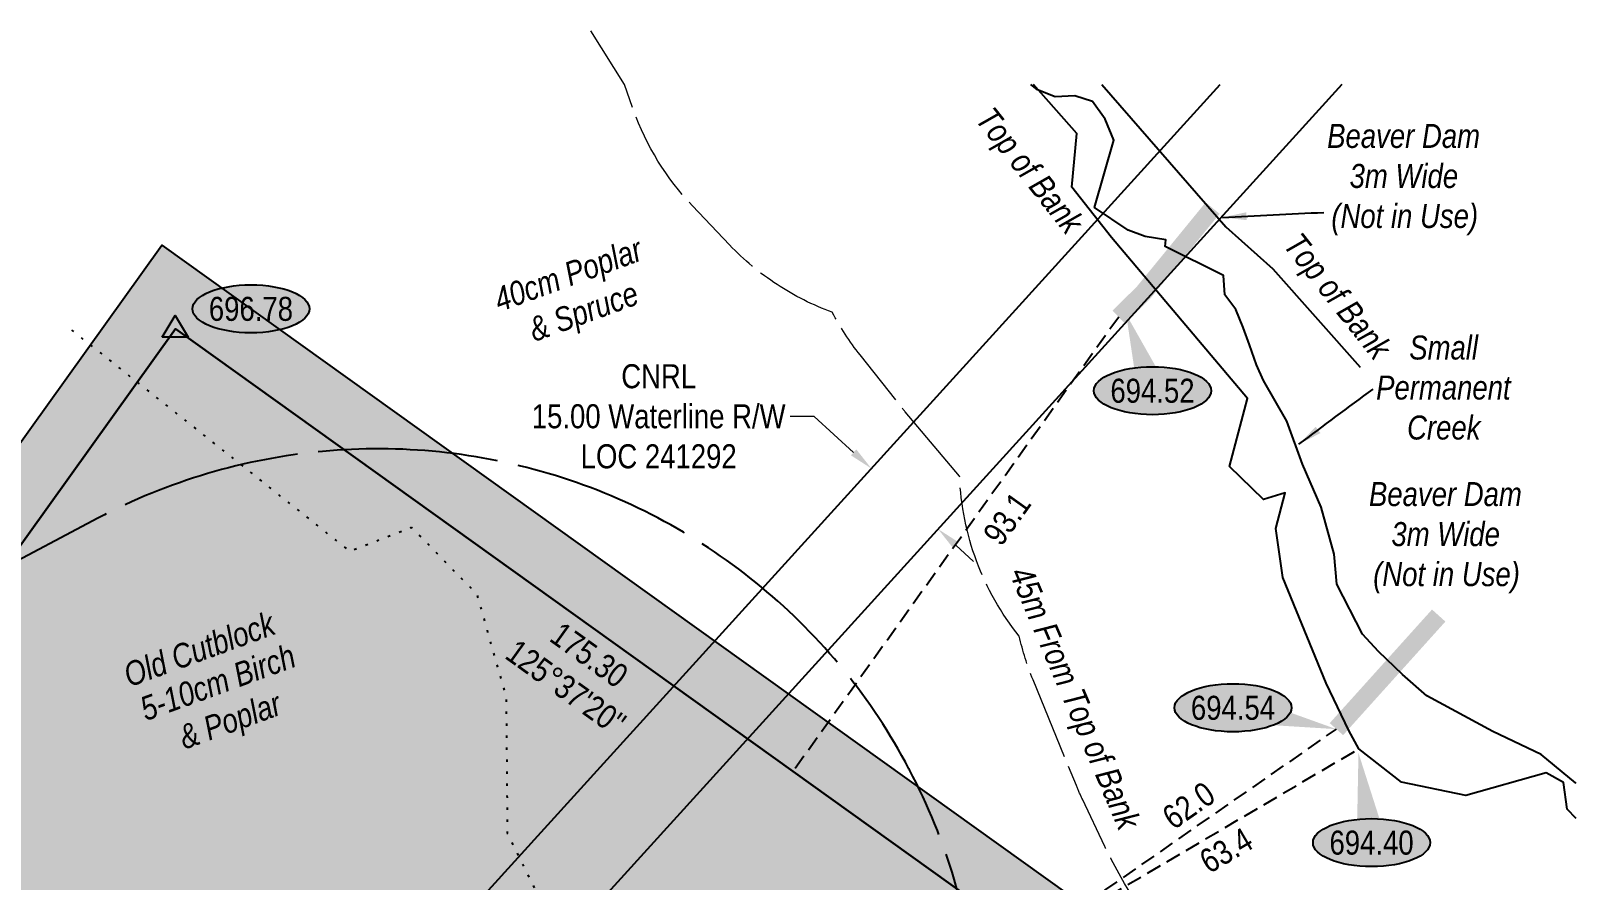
# Model space of a CAD drawing. Extents: x 394100 to 398046, y 6069353 to 6072243.
# Drawn here: x 395513 to 396156, y 6071712 to 6072066 of the extents above; entities that cross this region are included whole.
import ezdxf
from ezdxf.enums import TextEntityAlignment as Align

# ---------------------------------------------------------------- set-up
doc = ezdxf.new("R2010")
doc.units = 0
doc.header["$LTSCALE"] = 5
doc.header["$PDSIZE"] = 0.5
for name, pattern in [('foc-BUFFER', [16.75, 15, -1.75]), ('foc-TIELINE', [1.875, 1.25, -0.625]), ('foc-TOPO', [1, 0.2, -0.8]), ('foc-WHEELTRACKS', [2, 0.4, -1.6])]:
    doc.linetypes.add(name, pattern=pattern)
doc.layers.get('Defpoints').update_dxf_attribs({"color": 9})
for name, color, linetype in [('AUX-BUFFER', 7, 'foc-BUFFER'), ('C-RW', 13, 'Continuous'), ('L-BD', 7, 'Continuous'), ('L-MON', 1, 'Continuous'), ('P-ELEVATION', 7, 'Continuous'), ('P-PROPOSED', 10, 'Continuous'), ('P-PROPOSED-H', 21, 'Continuous'), ('P-TEMP-BLUE', 146, 'Continuous'), ('T-BUSH-T', 110, 'Continuous'), ('T-SLOPE', 48, 'Continuous'), ('T-TIE', 201, 'foc-TIELINE'), ('T-VEGETATION CHANGE', 104, 'foc-TOPO'), ('T-WATER', 160, 'Continuous'), ('T-WATER-P3', 160, 'foc-WHEELTRACKS'), ('T-WATER-T', 170, 'Continuous')]:
    doc.layers.add(name, color=color, linetype=linetype)
doc.layers.add('C-RW-T', color=13, linetype='Continuous', lineweight=9)
doc.layers.add('T-TEXT', color=48, linetype='Continuous', lineweight=18)
doc.layers.add('P-TEMP-BLUE-H', color=7, linetype='Continuous', true_color=0x99e6ff)
doc.styles.add('80', font='ARIALN.TTF', dxfattribs={"height": 10})
doc.styles.add('80CG', font='ARIALN.TTF', dxfattribs={"height": 10})
doc.styles.add('80L', font='ARIALN.TTF', dxfattribs={"height": 10})
doc.styles.add('foc-LtypeFont', font='ARIALN.TTF', dxfattribs={"height": 7.35})
doc.linetypes.add('foc-TOPO-flowdirection-NOLINE', pattern='A,0,[">",foc-LtypeFont,S=0.3,R=0,X=0,Y=-0.945],-20,[">",foc-LtypeFont,S=0.3,R=0,X=0,Y=-0.945],0', length=20)
doc.dimstyles.new('Compass 5 000', dxfattribs={"dimscale": 5, "dimtxt": 9, "dimasz": 2, "dimexe": 0.2, "dimexo": 0.0625, "dimgap": 0.5, "dimtad": 0, "dimtih": 1, "dimtoh": 1, "dimzin": 0, "dimdsep": 46, "dimtxsty": '80CG', "dimcen": 0.1, "dimse1": 1, "dimse2": 1, "dimclrd": 256, "dimclrt": 256, "dimaunit": 1, "dimadec": 4, "dimazin": 0, "dimtfac": 0.06, "dimtofl": 0, "dimtmove": 0, "dimatfit": 1, "dimfxl": 0.2, "dimtolj": 1, "dimtzin": 0, "dimlwd": -1, "dimarcsym": 0})

# ---------------------------------------------------------------- blocks, each defined once
blk = doc.blocks.new('TRIA')
blk.add_hatch(color=255).paths.add_polyline_path([(-0.04, 1.52), (-1.47, -0.87), (1.39, -0.87)])
blk = doc.blocks.new('TRIAA')
blk.add_blockref('TRIA', (0, 0))
blk = doc.blocks.new('TRIB')
at = {"color": 1}
blk.add_lwpolyline([(-1.12, -0.67), (-0.04, 1.13), (1.04, -0.67)], close=True, dxfattribs=at)
blk = doc.blocks.new('TRIBB')
blk.add_blockref('TRIB', (0, 0))
blk = doc.blocks.new('TRICC')
for name in ['TRIAA', 'TRIBB']:
    blk.add_blockref(name, (0, 0))
blk = doc.blocks.new('plspike')
blk.add_blockref('TRICC', (0, 0))
blk = doc.blocks.new('we')
at = {"layer": 'P-ELEVATION'}
h = blk.add_hatch(color=111, dxfattribs=at)
h.dxf.hatch_style = 1
edge = h.paths.add_edge_path()
edge.add_ellipse((0, 0), major_axis=(-24.38, 0), ratio=0.410256, start_angle=0, end_angle=360)
at = {"layer": 'P-ELEVATION', "color": 7, "flags": 128}
blk.add_lwpolyline([(0, 0, 12.5, 0, 0), (-12.42, -6.43, 0, 0, 0)], format="xyseb", dxfattribs=at)
at = {"layer": 'P-ELEVATION', "color": 7}
blk.add_ellipse((0, 0), major_axis=(-24.38, 0), ratio=0.410256, dxfattribs=at)
at = {"layer": 'P-ELEVATION', "style": '80'}
blk.add_attdef('ELEVATION', text='', height=10, dxfattribs=at).set_placement((0, 0), align=Align.MIDDLE_CENTER)
blk = doc.blocks.new('*U513')
at = {"layer": 'P-ELEVATION'}
h = blk.add_hatch(color=111, dxfattribs=at)
h.dxf.hatch_style = 1
edge = h.paths.add_edge_path()
edge.add_ellipse((0, 0), major_axis=(-24.38, 0), ratio=0.410256, start_angle=0, end_angle=360)
at = {"layer": 'P-ELEVATION', "color": 7, "flags": 128}
blk.add_lwpolyline([(0, 0, 12.5, 0, 0), (43.06, -8.9, 0, 0, 0)], format="xyseb", dxfattribs=at)
at = {"layer": 'P-ELEVATION', "color": 7}
blk.add_ellipse((0, 0), major_axis=(-24.38, 0), ratio=0.410256, dxfattribs=at)
at = {"layer": 'P-ELEVATION', "style": '80'}
blk.add_attdef('ELEVATION', text='', height=10, dxfattribs=at).set_placement((0, 0), align=Align.MIDDLE_CENTER)
blk = doc.blocks.new('*U514')
at = {"layer": 'P-ELEVATION'}
h = blk.add_hatch(color=111, dxfattribs=at)
h.dxf.hatch_style = 1
edge = h.paths.add_edge_path()
edge.add_ellipse((0, 0), major_axis=(-24.38, 0), ratio=0.410256, start_angle=0, end_angle=360)
at = {"layer": 'P-ELEVATION', "color": 7, "flags": 128}
blk.add_lwpolyline([(0, 0, 12.5, 0, 0), (-10.96, 31.83, 0, 0, 0)], format="xyseb", dxfattribs=at)
at = {"layer": 'P-ELEVATION', "color": 7}
blk.add_ellipse((0, 0), major_axis=(-24.38, 0), ratio=0.410256, dxfattribs=at)
at = {"layer": 'P-ELEVATION', "style": '80'}
blk.add_attdef('ELEVATION', text='', height=10, dxfattribs=at).set_placement((0, 0), align=Align.MIDDLE_CENTER)
blk = doc.blocks.new('*U537')
at = {"layer": 'P-ELEVATION'}
h = blk.add_hatch(color=111, dxfattribs=at)
h.dxf.hatch_style = 1
edge = h.paths.add_edge_path()
edge.add_ellipse((0, 0), major_axis=(-24.38, 0), ratio=0.410256, start_angle=0, end_angle=360)
at = {"layer": 'P-ELEVATION', "color": 7, "flags": 128}
blk.add_lwpolyline([(0, 0, 12.5, 0, 0), (-5.46, 37.36, 0, 0, 0)], format="xyseb", dxfattribs=at)
at = {"layer": 'P-ELEVATION', "color": 7}
blk.add_ellipse((0, 0), major_axis=(-24.38, 0), ratio=0.410256, dxfattribs=at)
at = {"layer": 'P-ELEVATION', "style": '80'}
blk.add_attdef('ELEVATION', text='', height=10, dxfattribs=at).set_placement((0, 0), align=Align.MIDDLE_CENTER)
blk = doc.blocks.new('*D552')
at = {"layer": 'C-RW-T', "transparency": 16777216}
for p, q in [((395839.06, 6071905.31), (395829.06, 6071905.31)), ((395855.55, 6071890.34), (395839.06, 6071905.31)), ((395898.11, 6071851.69), (395905.51, 6071844.97))]:
    blk.add_line(p, q, dxfattribs=at)
for points in [[(395856.67, 6071891.57), (395854.43, 6071889.1), (395862.95, 6071883.61)], [(395899.23, 6071852.92), (395896.99, 6071850.46), (395890.7, 6071858.41)]]:
    blk.add_solid(points, dxfattribs=at)
at = {"layer": 'Defpoints', "color": 0, "transparency": 16777216}
for p in [(395862.95, 6071883.61), (395857.76, 6071877.9), (395885.51, 6071852.69)]:
    blk.add_point(p, dxfattribs=at)
at = {"layer": 'C-RW-T', "transparency": 16777216, "insert": (395774.38, 6071905.31), "char_height": 10, "attachment_point": 5, "style": '80CG'}
blk.add_mtext('\\A1;CNRL\\P15.00 Waterline R/W\\PLOC 241292', dxfattribs=at)

msp = doc.modelspace()

# ---------------------------------------------------------------- hatches: boundary and pattern name
at = {"layer": 'P-PROPOSED-H'}
h = msp.add_hatch(color=256, dxfattribs=at)
h.dxf.hatch_style = 1
h.paths.add_polyline_path([(395327.565, 6071598.829), (395573.25, 6071941.726), (395929.377, 6071686.561), (395683.675, 6071343.654)])
at = {"layer": 'P-TEMP-BLUE-H'}
h = msp.add_hatch(color=256, dxfattribs=at)
h.dxf.hatch_style = 1
h.paths.add_polyline_path([(395307.242, 6071613.376), (395567.491, 6071976.596), (395964.229, 6071692.33), (395819.662, 6071490.564), (395799.348, 6071505.119), (395929.359, 6071686.571), (395573.25, 6071941.726), (395327.556, 6071598.821)])

# ---------------------------------------------------------------- linework, layer by layer
at = {"layer": 'AUX-BUFFER', "color": 251, "linetype": 'foc-BUFFER', "flags": 128}
msp.add_lwpolyline([(395725.122, 6071394.414), (395774.493, 6071420.479, 0.4142136), (395878.82, 6071758.149), (395878.587, 6071758.591, 0.4142136), (395540.916, 6071862.918), (395491.545, 6071836.854, 0.4142136), (395387.218, 6071499.183), (395387.451, 6071498.741, 0.4142136)], format="xyb", close=True, dxfattribs=at)
at = {"layer": 'C-RW'}
msp.add_lwpolyline([(396058.805, 6072043.525), (395669.48, 6071614.808), (395641.729, 6071640.009), (396008.168, 6072043.525)], dxfattribs=at)
at = {"layer": 'P-PROPOSED', "flags": 128}
msp.add_lwpolyline([(395327.565, 6071598.829), (395573.25, 6071941.726), (395929.377, 6071686.561), (395683.675, 6071343.654)], close=True, dxfattribs=at)
at = {"layer": 'P-TEMP-BLUE', "flags": 128}
msp.add_lwpolyline([(395307.242, 6071613.376), (395567.491, 6071976.596), (395964.229, 6071692.33), (395819.662, 6071490.564), (395799.348, 6071505.119), (395929.359, 6071686.571), (395573.25, 6071941.726), (395327.556, 6071598.821)], close=True, dxfattribs=at)
at = {"layer": 'T-SLOPE', "flags": 128}
for points in [[(396156.336, 6071737.927), (396152.655, 6071741.811), (396151.03, 6071752.926), (396143.89, 6071756.841), (396110.362, 6071747.499), (396083.592, 6071753.064), (396065.847, 6071766.894), (396061.727, 6071774.504), (396052.34, 6071794.249), (396034.302, 6071838.264), (396031.307, 6071858.609), (396035.23, 6071873.529), (396026.167, 6071870.749), (396012.085, 6071884.404), (396019.572, 6071912.776), (395962.935, 6071979.809), (395946.355, 6072000.729), (395948.5, 6072023.184), (395930.486, 6072043.525)], [(395958.933, 6072043.525), (396010.572, 6071984.309), (396030.095, 6071966.794), (396066.377, 6071925.806)]]:
    msp.add_lwpolyline(points, dxfattribs=at)
at = {"layer": 'T-TEXT', "linetype": 'foc-BUFFER', "ltscale": 0.5, "flags": 128}
msp.add_lwpolyline([(396093.622, 6071636.307, -0.0139133), (396087.462, 6071637.409), (396060.692, 6071642.974, -0.1147686), (396014.45, 6071664.378), (395996.705, 6071678.208, -0.1035043), (395966.941, 6071713.367), (395962.821, 6071720.977, -0.0131023), (395960.153, 6071726.231), (395950.765, 6071745.976, -0.0137198), (395948.269, 6071751.619), (395930.232, 6071795.634, -0.0424941), (395924.521, 6071813.84, -0.1621231), (395899.687, 6071880.419), (395877.023, 6071907.243, -0.007841), (395874.789, 6071909.973), (395858.209, 6071930.893, -0.0472478), (395846.663, 6071948.68, -0.1151869), (395803.909, 6071976.734), (395788.442, 6071992.984, -0.105322), (395763.916, 6072032.91), (395760.164, 6072043.482), (395746.092, 6072065.852)], format="xyb", dxfattribs=at)
at = {"layer": 'T-TEXT', "const_width": 7.497, "flags": 128}
for points in [[(395965.91, 6071946.691), (395976.175, 6071956.786), (396005.007, 6071992.049)], [(396056.547, 6071775.091), (396099.137, 6071822.401)]]:
    msp.add_lwpolyline(points, dxfattribs=at)
at = {"layer": 'T-TIE'}
for p, q in [((395965.91, 6071946.691), (395830.36, 6071757.507)), ((395929.377, 6071686.561), (396056.547, 6071775.091)), ((395929.377, 6071686.561), (396065.847, 6071766.894))]:
    msp.add_line(p, q, dxfattribs=at)
at = {"layer": 'T-VEGETATION CHANGE', "flags": 128}
msp.add_lwpolyline([(395529.965, 6071941.271), (395645.685, 6071849.196), (395671.422, 6071859.159), (395698.652, 6071831.316), (395710.857, 6071788.244), (395711.36, 6071731.686), (395742.19, 6071669.051), (395803.752, 6071573.486), (395895.155, 6071565.989)], dxfattribs=at)
at = {"layer": 'T-WATER', "flags": 128}
msp.add_lwpolyline([(396156.336, 6071752.449), (396156.146, 6071752.677), (396141.86, 6071764.582), (396121.621, 6071774.106), (396094.24, 6071788.988), (396084.12, 6071797.916), (396074.001, 6071807.44), (396067.453, 6071814.583), (396056.739, 6071835.417), (396055.548, 6071847.917), (396050.191, 6071867.561), (396042.453, 6071885.418), (396035.905, 6071903.276), (396026.154, 6071920.227), (396023.245, 6071926.752), (396020.406, 6071935.119), (396017.73, 6071942.369), (396014.657, 6071949.861), (396010.051, 6071955.949), (396009.485, 6071964.032), (395985.23, 6071976.042), (395985.535, 6071978.819), (395976.88, 6071980.176), (395969.838, 6071982.887), (395955.763, 6071992.253), (395963.911, 6072020.361), (395960.33, 6072029.069), (395955.002, 6072036.427), (395947.576, 6072038.776), (395939.5, 6072038.45), (395932.034, 6072041.357), (395929.316, 6072043.525)], dxfattribs=at)
at = {"layer": 'T-WATER-P3', "linetype": 'foc-TOPO-flowdirection-NOLINE', "flags": 128}
msp.add_lwpolyline([(396156.336, 6071752.449), (396156.146, 6071752.677), (396141.86, 6071764.582), (396121.621, 6071774.106), (396094.24, 6071788.988), (396084.12, 6071797.916), (396074.001, 6071807.44), (396067.453, 6071814.583), (396056.739, 6071835.417), (396055.548, 6071847.917), (396050.191, 6071867.561), (396042.453, 6071885.418), (396035.905, 6071903.276), (396026.154, 6071920.227), (396023.245, 6071926.752), (396020.406, 6071935.119), (396017.73, 6071942.369), (396014.657, 6071949.861), (396010.051, 6071955.949), (396009.485, 6071964.032), (395985.23, 6071976.042), (395985.535, 6071978.819), (395976.88, 6071980.176), (395969.838, 6071982.887), (395955.763, 6071992.253), (395963.911, 6072020.361), (395960.33, 6072029.069), (395955.002, 6072036.427), (395947.576, 6072038.776), (395939.5, 6072038.45), (395932.034, 6072041.357), (395929.316, 6072043.525)], dxfattribs=at)

# ---------------------------------------------------------------- block references
for name, p, values in [('we', (395604.61, 6071950.11), {'ELEVATION': '696.78'}), ('*U514', (395979.974, 6071916.019), {'ELEVATION': '694.52'}), ('*U513', (396013.488, 6071783.99), {'ELEVATION': '694.54'}), ('*U537', (396071.186, 6071727.831), {'ELEVATION': '694.40'})]:
    msp.add_blockref(name, p).add_auto_attribs(values)
at = {"layer": 'L-MON', "xscale": 5.000000000000009, "yscale": 5.000000000000009, "zscale": 5.000000000000009}
msp.add_blockref('plspike', (395573.25, 6071941.726), dxfattribs=at)

# ---------------------------------------------------------------- texts
at = {"layer": 'L-BD', "insert": (395748.401, 6071810.079), "char_height": 9.99622, "width": 52.07792, "attachment_point": 2, "rotation": 324.3784, "style": '80L'}
msp.add_mtext("175.30\\P125°37'20'' ", dxfattribs=at)
at = {"layer": 'T-BUSH-T', "char_height": 9.99237, "attachment_point": 1, "rotation": 20, "style": '80L'}
for s, insert in [('\\pi2.427;{\\fArial Narrow|b0|i1|c0|p34;40cm Poplar\\P\\pi11.843;& Spruce}', (395702.445, 6071957.31)), ('\\pi1.6193;{\\fArial Narrow|b0|i1|c0|p34;5-10cm Birch \\P\\pi12.794;& Poplar}', (395555.874, 6071787.207))]:
    msp.add_mtext_dynamic_manual_height_columns(s, width=69.58633, gutter_width=50.019, heights=[0], dxfattribs=dict(at, insert=insert))
at = {"layer": 'T-TEXT', "attachment_point": 1, "style": '80L'}
for s, width, insert, char_height, rotation in [('{\\fArial Narrow|b0|i1|c0|p34;Top of Bank}', 72.75396, (395913.695, 6072035.056), 10, 308.398339), ('{\\fArial Narrow|b0|i1|c0|p34;Top of Bank}', 72.75396, (396041.859, 6071982.743), 10, 308.398339), ('\\pi5.3912;{\\fArial Narrow|b0|i1|c0|p34;45m From Top of Bank}', 128.02666, (395927.288, 6071848.913), 10, 293.083015), ('\\pi2.2464;{\\fArial Narrow|b0|i1|c0|p34;Old Cutblock}', 69.58633, (395548.445, 6071801.101), 9.99237, 20)]:
    msp.add_mtext_dynamic_manual_height_columns(s, width=width, gutter_width=50.019, heights=[0], dxfattribs=dict(at, insert=insert, char_height=char_height, rotation=rotation))
at = {"layer": 'T-TEXT', "char_height": 10, "attachment_point": 1, "style": '80L'}
for insert in [(396047.8, 6072027.122), (396065.206, 6071877.976)]:
    msp.add_mtext_dynamic_manual_height_columns('\\pi4.8899;{\\fArial Narrow|b0|i1|c0|p34;Beaver Dam\\P\\pi14.235;3m Wide\\P\\pi6.6396;(Not in Use)}', width=72.75396, gutter_width=50.019, heights=[0], dxfattribs=dict(at, insert=insert))
at = {"layer": 'T-TIE', "char_height": 9.9962, "width": 12.23044, "attachment_point": 2, "style": '80L'}
for s, insert, rotation in [('93.1', (395915.324, 6071865.639), 54.37844), ('62.0', (395992.17, 6071747.456), 34.84389), ('63.4', (396008.08, 6071728.954), 30.483018)]:
    msp.add_mtext(s, dxfattribs=dict(at, insert=insert, rotation=rotation))
at = {"layer": 'T-WATER-T', "insert": (396066.24, 6071939.003), "char_height": 9.99237, "attachment_point": 1, "style": '80L'}
msp.add_mtext_dynamic_manual_height_columns('\\pi20.646;{\\fArial Narrow|b0|i1|c0|p34;Small \\P\\pi6.8506;Permanent\\P\\pi19.743;Creek}', width=69.58633, gutter_width=50.019, heights=[0], dxfattribs=at)

# ---------------------------------------------------------------- dimensions: what is measured, and where the dimension line sits
at = {"layer": 'C-RW-T'}
dim = msp.add_linear_dim(base=(395862.952, 6071883.615), p1=(395885.509, 6071852.694), p2=(395857.758, 6071877.895), angle=137.756944, text='CNRL\\P15.00 Waterline R/W\\PLOC 241292', dimstyle='Compass 5 000', dxfattribs=at)
dim.commit()
dim.dimension.update_dxf_attribs({"geometry": '*D552', "text_midpoint": (395774.379, 6071905.312), "dimtype": 161})

# ---------------------------------------------------------------- leaders
at = {"layer": 'T-TEXT', "path_type": 1}
msp.add_leader([(396009.096, 6071988.19), (396051.349, 6071990.285)], dimstyle='Compass 5 000', override={"dimgap": 0.5, "dimtad": 0}, dxfattribs=at)
at = {"layer": 'T-WATER-T', "path_type": 1}
msp.add_leader([(396040.874, 6071893.712), (396071.799, 6071916.725)], dimstyle='Compass 5 000', override={"dimgap": 0.5, "dimtad": 0}, dxfattribs=at)

doc.saveas('drawing.dxf')
